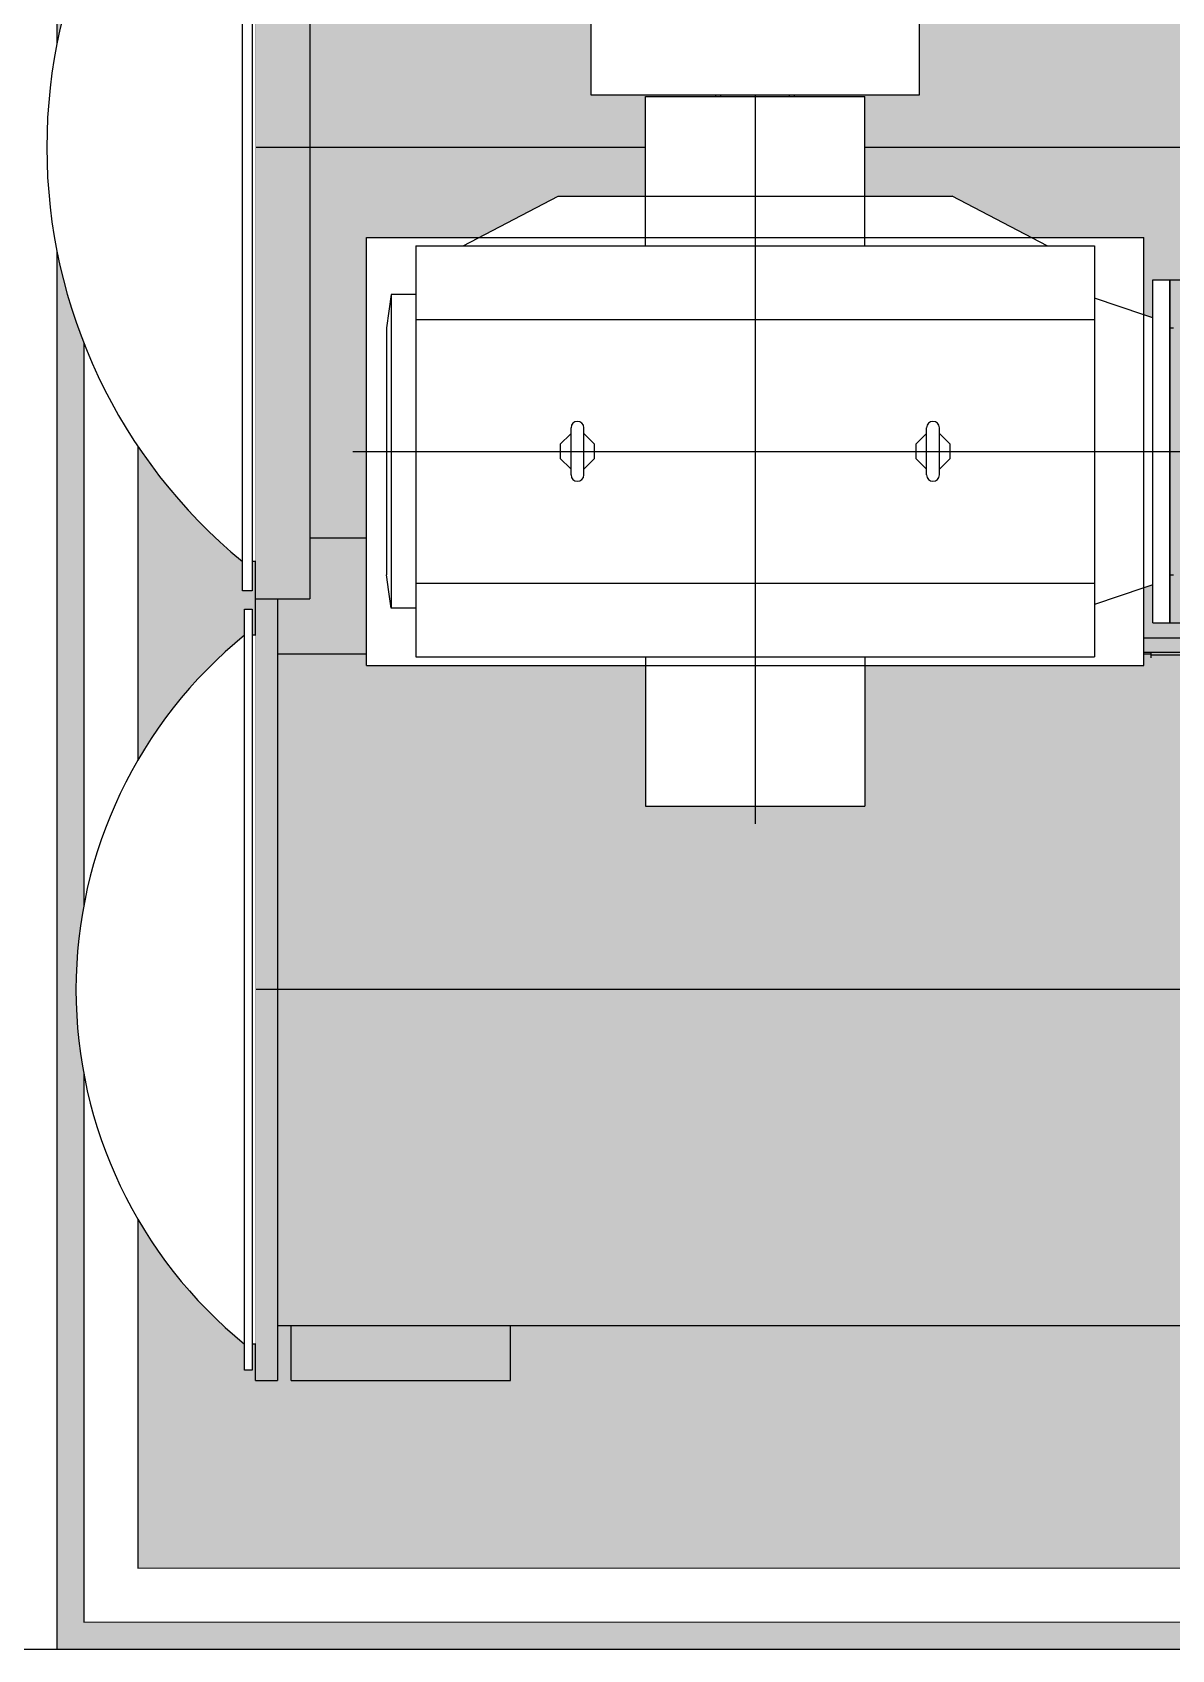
# Model space of a CAD drawing. Header units: millimetres. Extents: x -18489 to 17339, y -1599 to 10961.
# Drawn here: x -17052.7 to -16841.8, y 1367.4 to 1666.7 of the extents above; entities that cross this region are included whole.
import ezdxf

# ---------------------------------------------------------------- set-up
doc = ezdxf.new("R2010")
doc.units = ezdxf.units.MM
for name, color, linetype in [('188K-SM-03-F10-MECH-EQ-Y2257103$0$0 Xref', 8, 'Continuous'), ('188K-SM-03-F10-MECH-EQ-Y2257103$0$M-EQU-FOUNDATION', 8, 'Continuous'), ('188K-SM-03-F10-MECH-EQ-Y2257103$0$Micron CUP L10 HVAC EQU$0$M-MECH-EQU', 136, 'Continuous'), ('188K-SM-03-F10-MECH-EQ-Y2257103$0$Micron CUP L10 HVAC EQU$0$M-PHASE1 AREA', 252, 'Continuous'), ('X-CUB3-L10$0$WALL-DR', 8, 'Continuous')]:
    doc.layers.add(name, color=color, linetype=linetype)
pattern_1 = [(50, (4473.52, 709.2), (54.6554, -4.78173), [5.715, -62.865]), (355, (4473.52, 709.2), (-10.57303, 57.31705), [4.572, -50.29218]), (100.45144, (4478.076, 708.8), (44.08237, 52.53533), [4.857, -53.42707]), (46.1842, (4473.52, 724.44), (81.32371, -12.6127), [8.5725, -94.2975]), (96.63556, (4480.3, 723.39), (71.22124, 74.22784), [7.2855, -80.14068]), (351.18415, (4473.52, 724.44), (71.22124, 74.22784), [6.858, -75.43792]), (21, (4481.14, 720.63), (45.48432, -30.67956), [5.715, -62.865]), (326, (4481.14, 720.63), (18.54061, 55.25639), [4.572, -50.292]), (71.45144, (4484.93, 718.07), (64.02493, 24.57683), [4.857, -53.42698]), (37.5, (4473.521, 709.2), (0.926581, 25.366512), [0, -49.6824, 0, -51.054, 0, -50.4825]), (7.5, (4473.52, 709.2), (20.0459, 30.054172), [0, -29.1084, 0, -48.5394, 0, -19.2405]), (327.5, (4456.529, 709.2), (40.677179, -1.718623), [0, -19.05, 0, -59.436, 0, -78.867]), (317.5, (4448.91, 709.2), (44.438754, 7.62795), [0, -24.765, 0, -39.4716, 0, -56.007])]

# ---------------------------------------------------------------- blocks, each defined once
blk = doc.blocks.new('188K-SM-03-F10-MECH-EQ-Y2257103$0$Micron CUP L10 HVAC EQU$0$A$C0c53ceb0')
at = {"layer": '188K-SM-03-F10-MECH-EQ-Y2257103$0$Micron CUP L10 HVAC EQU$0$M-PHASE1 AREA'}
for p, q in [((-8682.32714, 4997.76684), (-8682.32714, 8115.48251)), ((-8581.63321, 8115.48251), (-8581.63321, 6444.24307)), ((-3683.5878, 7279.86279), (-8809.19869, 7279.86279)), ((-8030.31399, 7123.42271), (-7780.57708, 7123.42271)), ((-8030.31399, 7123.42271), (-8030.31399, 6564.68856)), ((-8030.31399, 7121.31248), (-7780.57708, 7121.31248)), ((-7780.57708, 7123.42271), (-7780.57708, 6564.68856)), ((-6989.57635, 7034.57918), (-6803.33654, 7034.57918)), ((-6989.57635, 7034.57918), (-6989.57635, 6400.24741)), ((-8581.63321, 6557.0742), (-6989.57635, 6557.0742)), ((-8030.31399, 6564.68856), (-7780.57708, 6564.68856)), ((-6989.57635, 6507.80826), (-7136.33075, 6507.80826)), ((-7136.33075, 6507.80826), (-7136.33075, 6501.46495)), ((-6989.57635, 6501.46495), (-7136.33075, 6501.46495)), ((-7136.33075, 6501.46495), (-7128.4016, 6496.88705)), ((-6989.57635, 6496.88705), (-7128.4016, 6496.88705)), ((-7128.4016, 6496.88705), (-7128.4016, 6493.71595)), ((-7129.98743, 6493.71595), (-7136.33075, 6490.05363)), ((-6989.57635, 6490.05363), (-7136.33075, 6490.05363)), ((-7136.33075, 6490.05363), (-7136.33075, 6371.86921)), ((-6989.57635, 6493.71595), (-7129.98743, 6493.71595)), ((-8682.32714, 6444.24307), (-8581.63321, 6444.24307)), ((-8641.7319, 6444.24307), (-8641.7319, 4997.76684)), ((-6989.57635, 6400.24741), (-6803.33654, 6400.24741)), ((-6923.66179, 6371.86921), (-7254.53123, 6371.86921)), ((-7254.53123, 6344.91011), (-7254.53123, 6371.86921)), ((-8641.7319, 6342.65009), (-7024.57348, 6342.65009)), ((-6919.99015, 6344.91011), (-7254.53123, 6344.91011)), ((-7136.33075, 6344.91011), (-7136.33075, 6342.65009)), ((-7024.57348, 6335.17667), (-7024.57348, 6344.91011)), ((-6919.99015, 6340.13212), (-7024.57348, 6340.13212)), ((-3683.5878, 5721.00495), (-8809.19869, 5721.00495)), ((-8641.7319, 5099.35982), (-3851.0546, 5099.35982)), ((-8616.35759, 4997.76684), (-8616.35759, 5099.35982)), ((-8210.36858, 4997.76684), (-8210.36858, 5099.35982)), ((-8682.32714, 4997.76684), (-8641.7319, 4997.76684)), ((-8616.35759, 4997.76684), (-8210.36858, 4997.76684))]:
    blk.add_line(p, q, dxfattribs=at)
for points in [[(-8706.66169, 8046.33813), (-8719.94116, 8035.22851), (-8733.02471, 8023.88882), (-8745.90837, 8012.32251), (-8758.58821, 8000.53312), (-8771.06036, 7988.52423), (-8783.32103, 7976.2995), (-8795.36648, 7963.86265), (-8807.19304, 7951.21747), (-8818.79712, 7938.36782), (-8830.17516, 7925.31761), (-8841.32372, 7912.07081), (-8852.23939, 7898.63146), (-8862.91885, 7885.00365), (-8873.35885, 7871.19153), (-8883.5562, 7857.19931), (-8893.5078, 7843.03126), (-8903.21061, 7828.69169), (-8912.66169, 7814.18496), (-8921.85816, 7799.5155), (-8930.7972, 7784.68777), (-8939.4761, 7769.70629), (-8947.89222, 7754.57562), (-8956.04299, 7739.30038), (-8963.92593, 7723.88522), (-8971.53864, 7708.33482), (-8978.87879, 7692.65394), (-8985.94416, 7676.84734), (-8992.73259, 7660.91984), (-8999.24201, 7644.87629), (-9005.47045, 7628.72158), (-9011.41599, 7612.46062), (-9017.07684, 7596.09839), (-9022.45126, 7579.63984), (-9027.53763, 7563.09001), (-9032.33438, 7546.45393), (-9036.84007, 7529.73667), (-9041.05331, 7512.94332), (-9044.97282, 7496.07899), (-9048.59742, 7479.14883), (-9051.92599, 7462.15799), (-9054.95753, 7445.11165), (-9057.6911, 7428.01499), (-9060.12588, 7410.87323), (-9062.26112, 7393.69159), (-9064.09618, 7376.4753), (-9065.63049, 7359.22961), (-9066.86359, 7341.95976), (-9067.7951, 7324.67103), (-9068.42474, 7307.36867), (-9068.75231, 7290.05796), (-9068.77772, 7272.74416), (-9068.50096, 7255.43257), (-9067.92212, 7238.12843), (-9067.04136, 7220.83704), (-9065.85896, 7203.56365), (-9064.37528, 7186.31353), (-9062.59077, 7169.09192), (-9060.50597, 7151.90409), (-9058.12152, 7134.75526), (-9055.43814, 7117.65065), (-9052.45666, 7100.59548), (-9049.17798, 7083.59494), (-9045.60309, 7066.65422), (-9041.7331, 7049.77846), (-9037.56917, 7032.97281), (-9033.11258, 7016.24239), (-9028.36468, 6999.59231), (-9023.32691, 6983.02761), (-9018.00083, 6966.55337), (-9012.38803, 6950.17458), (-9006.49025, 6933.89625), (-9000.30926, 6917.72332), (-8993.84696, 6901.66073), (-8987.10532, 6885.71337), (-8980.08638, 6869.8861), (-8972.79228, 6854.18374), (-8965.22526, 6838.61106), (-8957.3876, 6823.17283), (-8949.2817, 6807.87372), (-8940.91004, 6792.71842), (-8932.27515, 6777.71153), (-8923.37967, 6762.85763), (-8914.22631, 6748.16123), (-8904.81785, 6733.62682), (-8895.15717, 6719.25883), (-8885.2472, 6705.06162), (-8875.09097, 6691.03954), (-8864.69156, 6677.19683), (-8854.05215, 6663.53773), (-8843.17598, 6650.0664), (-8832.06635, 6636.78693), (-8820.72666, 6623.70337), (-8809.16036, 6610.81971), (-8797.37096, 6598.13988), (-8785.36207, 6585.66772), (-8773.13734, 6573.40705), (-8760.70049, 6561.3616), (-8748.05532, 6549.53504), (-8735.20567, 6537.93097), (-8722.15545, 6526.55292), (-8708.90865, 6515.40436), (-8706.66169, 6513.55211), (-8706.66169, 6459.26377), (-8688.6713, 6459.26377), (-8688.6713, 6513.55211), (-8682.32772, 6513.55211), (-8682.32772, 8046.33813), (-8688.6713, 8046.33813), (-8688.6713, 8100.62647), (-8706.66169, 8100.62647)], [(-7038.0419, 6321.3214), (-7554.40914, 6321.3214), (-7554.40914, 6060.60035), (-7960.39812, 6060.60035), (-7960.39812, 6321.3214), (-8476.76535, 6321.3214), (-8476.76535, 7113.5074), (-8268.57132, 7113.5074), (-8122.15935, 7190.01095), (-7960.39812, 7190.01095), (-7960.39812, 7374.22845), (-7554.40914, 7374.22845), (-7554.40914, 7190.01095), (-7413.8726, 7190.01095), (-7392.6479, 7190.01095), (-7246.23594, 7113.5074), (-7038.0419, 7113.5074), (-7038.0419, 6970.30655), (-7021.29485, 6964.69016), (-7021.29485, 7034.59329), (-6989.57697, 7034.59329), (-6989.57697, 6400.23551), (-7021.29485, 6400.23551), (-7021.29485, 6470.13864), (-7038.0419, 6464.52225)], [(-8702.65255, 6377.12078), (-8714.02211, 6367.71178), (-8725.22574, 6358.10579), (-8736.26002, 6348.30574), (-8747.12157, 6338.3146), (-8757.80711, 6328.13542), (-8768.31336, 6317.77131), (-8778.63714, 6307.22541), (-8788.77529, 6296.50095), (-8798.72474, 6285.60118), (-8808.48244, 6274.52943), (-8818.04542, 6263.28908), (-8827.41078, 6251.88353), (-8836.57565, 6240.31628), (-8845.53726, 6228.59084), (-8854.29286, 6216.71078), (-8862.83979, 6204.67973), (-8871.17545, 6192.50135), (-8879.2973, 6180.17934), (-8887.20286, 6167.71746), (-8894.88973, 6155.11951), (-8902.35556, 6142.38933), (-8909.59809, 6129.53078), (-8916.6151, 6116.5478), (-8923.40445, 6103.44433), (-8929.96409, 6090.22436), (-8936.292, 6076.89193), (-8942.38627, 6063.45109), (-8948.24503, 6049.90593), (-8953.86651, 6036.2606), (-8959.24899, 6022.51923), (-8964.39083, 6008.68601), (-8969.29046, 5994.76517), (-8973.94639, 5980.76093), (-8978.35721, 5966.67757), (-8982.52156, 5952.51938), (-8986.43819, 5938.29067), (-8990.10589, 5923.99576), (-8993.52356, 5909.63903), (-8996.69015, 5895.22483), (-8999.60469, 5880.75757), (-9002.2663, 5866.24164), (-9004.67416, 5851.68147), (-9006.82755, 5837.0815), (-9008.72581, 5822.44617), (-9010.36835, 5807.77994), (-9011.75469, 5793.08728), (-9012.88439, 5778.37265), (-9013.75711, 5763.64056), (-9014.37259, 5748.89548), (-9014.73064, 5734.1419), (-9014.83115, 5719.38432), (-9014.67408, 5704.62723), (-9014.2595, 5689.87513), (-9013.58752, 5675.13251), (-9012.65835, 5660.40387), (-9011.47226, 5645.69369), (-9010.02964, 5631.00644), (-9008.3309, 5616.34661), (-9006.37657, 5601.71866), (-9004.16725, 5587.12705), (-9001.7036, 5572.57622), (-8998.98639, 5558.0706), (-8996.01642, 5543.61461), (-8992.79462, 5529.21265), (-8989.32196, 5514.86912), (-8985.59951, 5500.58838), (-8981.62838, 5486.37478), (-8977.4098, 5472.23265), (-8972.94504, 5458.16629), (-8968.23548, 5444.18001), (-8963.28254, 5430.27804), (-8958.08773, 5416.46463), (-8952.65263, 5402.74399), (-8946.9789, 5389.12029), (-8941.06827, 5375.59769), (-8934.92254, 5362.1803), (-8928.54358, 5348.87222), (-8921.93333, 5335.67749), (-8915.09381, 5322.60013), (-8908.0271, 5309.64413), (-8900.73535, 5296.81344), (-8893.22079, 5284.11196), (-8885.4857, 5271.54356), (-8877.53244, 5259.11207), (-8869.36343, 5246.82127), (-8860.98116, 5234.67492), (-8852.38819, 5222.67671), (-8843.58712, 5210.8303), (-8834.58065, 5199.13928), (-8825.37151, 5187.60724), (-8815.96252, 5176.23767), (-8806.35653, 5165.03404), (-8796.55647, 5153.99977), (-8786.56533, 5143.13821), (-8776.38616, 5132.45268), (-8766.02204, 5121.94642), (-8755.47615, 5111.62264), (-8744.75168, 5101.48449), (-8733.85191, 5091.53505), (-8722.78017, 5081.77735), (-8711.53981, 5072.21436), (-8702.65255, 5064.88827), (-8702.65255, 5016.71514), (-8688.6713, 5016.71514), (-8688.6713, 5064.88827), (-8682.32772, 5064.88827), (-8682.32772, 6377.12078), (-8688.6713, 6377.12078), (-8688.6713, 6425.29391), (-8702.65255, 6425.29391)]]:
    blk.add_wipeout(points).dxf.layer = '188K-SM-03-F10-MECH-EQ-Y2257103$0$Micron CUP L10 HVAC EQU$0$M-PHASE1 AREA'
for p, q in [((-8706.66169, 6459.26377), (-8706.66169, 8100.62647)), ((-8688.6713, 8100.62647), (-8688.6713, 6459.26377)), ((-7757.40363, 7407.08818), (-7757.40363, 6027.74062)), ((-7960.39812, 7098.02907), (-7960.39812, 7374.22845)), ((-7960.39812, 7374.22845), (-7554.40914, 7374.22845)), ((-7830.35477, 7377.40024), (-7684.45248, 7377.40024)), ((-7830.35477, 7374.22845), (-7830.35477, 7377.40024)), ((-7820.8394, 7374.22845), (-7820.8394, 7377.40024)), ((-7693.96785, 7374.22845), (-7693.96785, 7377.40024)), ((-7684.45248, 7374.22845), (-7684.45248, 7377.40024)), ((-7554.40914, 7098.02907), (-7554.40914, 7374.22845)), ((-8298.19364, 7098.02907), (-8122.15935, 7190.01095)), ((-8122.15935, 7190.01095), (-7960.39812, 7190.01095)), ((-7960.39812, 7190.01095), (-7554.40914, 7190.01095)), ((-7554.40914, 7190.01095), (-7392.6479, 7190.01095)), ((-7216.61362, 7098.02907), (-7392.6479, 7190.01095)), ((-8476.76535, 6321.3214), (-8476.76535, 7113.5074)), ((-8476.76535, 7113.5074), (-7038.0419, 7113.5074)), ((-8385.41783, 7098.02907), (-8385.41783, 6336.79973)), ((-8385.41783, 7098.02907), (-7129.38942, 7098.02907)), ((-7129.38942, 7098.02907), (-7129.38942, 6336.79973)), ((-7038.0419, 6321.3214), (-7038.0419, 7113.5074)), ((-8431.09159, 7007.63309), (-8440.22634, 6945.7832)), ((-8431.09159, 7007.63309), (-8431.09159, 6427.19571)), ((-8385.41783, 7007.63309), (-8431.09159, 7007.63309)), ((-7021.29485, 6400.23551), (-7021.29485, 7034.59329)), ((-7021.29485, 7034.59329), (-6989.57697, 7034.59329)), ((-6989.57697, 6400.23551), (-6989.57697, 7034.59329)), ((-7038.0419, 6970.30655), (-7129.38942, 7000.94137)), ((-8440.22634, 6945.7832), (-8440.22634, 6489.0456)), ((-8385.41783, 6961.64215), (-7129.38942, 6961.64215)), ((-7021.29485, 6964.69016), (-7038.0419, 6970.30655)), ((-6989.57697, 6945.7832), (-6983.23339, 6945.7832)), ((-8098.37093, 6673.8023), (-8098.37093, 6761.0265)), ((-8074.58252, 6673.8023), (-8074.58252, 6761.0265)), ((-7440.22473, 6673.8023), (-7440.22473, 6761.0265)), ((-7416.43632, 6673.8023), (-7416.43632, 6761.0265)), ((-8502.13966, 6717.4144), (-6856.36183, 6717.4144)), ((-8074.58252, 6685.69651), (-8073.33875, 6685.69651)), ((-7416.43632, 6685.69651), (-7415.19255, 6685.69651)), ((-8682.32772, 6513.55211), (-8688.6713, 6513.55211)), ((-8435.56808, 6457.50533), (-8440.22634, 6489.0456)), ((-8385.41783, 6473.18665), (-7129.38942, 6473.18665)), ((-7021.29485, 6470.13864), (-7038.0419, 6464.52225)), ((-6989.57697, 6489.0456), (-6983.23339, 6489.0456)), ((-8688.6713, 6459.26377), (-8706.66169, 6459.26377)), ((-8431.09157, 6427.19571), (-8435.56808, 6457.50533)), ((-7038.0419, 6464.52225), (-7129.38942, 6433.88743)), ((-8702.65255, 5016.71514), (-8702.65255, 6425.29391)), ((-8702.65255, 6425.29391), (-8688.6713, 6425.29391)), ((-8688.6713, 6425.29391), (-8688.6713, 5016.71514)), ((-8385.41783, 6427.19571), (-8431.09159, 6427.19571)), ((-8682.32772, 6377.12078), (-8688.6713, 6377.12078)), ((-7021.29485, 6400.23551), (-6989.57697, 6400.23551)), ((-8476.76535, 6321.3214), (-7038.0419, 6321.3214)), ((-8385.41783, 6336.79973), (-7129.38942, 6336.79973)), ((-7960.39812, 6336.79973), (-7960.39812, 6060.60035)), ((-7554.40914, 6336.79973), (-7554.40914, 6060.60035)), ((-7960.39812, 6060.60035), (-7554.40914, 6060.60035)), ((-8682.32772, 5064.88827), (-8688.6713, 5064.88827)), ((-8688.6713, 5016.71514), (-8702.65255, 5016.71514))]:
    blk.add_line(p, q, dxfattribs=at)
at = {"layer": '188K-SM-03-F10-MECH-EQ-Y2257103$0$Micron CUP L10 HVAC EQU$0$M-PHASE1 AREA', "flags": 128}
for points in [[(-8098.37093, 6749.13229), (-8099.61471, 6749.13229), (-8118.19462, 6730.55238), (-8118.19462, 6704.27642), (-8099.61471, 6685.69651), (-8098.37093, 6685.69651)], [(-8073.33875, 6685.69651), (-8054.75884, 6704.27642), (-8054.75884, 6730.55238), (-8073.33875, 6749.13229), (-8074.58252, 6749.13229)], [(-7440.22473, 6749.13229), (-7441.46851, 6749.13229), (-7460.04842, 6730.55238), (-7460.04842, 6704.27642), (-7441.46851, 6685.69651), (-7440.22473, 6685.69651)], [(-7415.19255, 6685.69651), (-7396.61264, 6704.27642), (-7396.61264, 6730.55238), (-7415.19255, 6749.13229), (-7416.43632, 6749.13229)]]:
    blk.add_lwpolyline(points, dxfattribs=at)
at = {"layer": '188K-SM-03-F10-MECH-EQ-Y2257103$0$Micron CUP L10 HVAC EQU$0$M-PHASE1 AREA'}
for centre, radius, start, end in [((-8076.78296, 7279.94512), 992.02089, 129.41590656, 230.58409344), ((-8086.47673, 6761.0265), 11.89421, 0, 180), ((-7428.33053, 6761.0265), 11.89421, 0, 180), ((-8086.47673, 6673.8023), 11.89421, 180, 0), ((-7428.33053, 6673.8023), 11.89421, 180, 0), ((-8169.25526, 5721.00452), 845.57744, 129.10978441, 230.89021559)]:
    blk.add_arc(centre, radius, start, end, dxfattribs=at)
blk.add_wipeout([(-7452.91189, 7783.38922), (-8061.89536, 7783.38922), (-8061.89536, 7377.40024), (-7452.91189, 7377.40024)]).dxf.layer = '188K-SM-03-F10-MECH-EQ-Y2257103$0$Micron CUP L10 HVAC EQU$0$M-PHASE1 AREA'
for p, q in [((-8061.89536, 7783.38922), (-8061.89536, 7377.40024)), ((-7452.91189, 7377.40024), (-7452.91189, 7783.38922)), ((-8061.89536, 7377.40024), (-7452.91189, 7377.40024))]:
    blk.add_line(p, q, dxfattribs=at)
blk = doc.blocks.new('188K-SM-03-F10-MECH-EQ-Y2257103$0$Micron CUP L10 HVAC EQU')
at = {"layer": '188K-SM-03-F10-MECH-EQ-Y2257103$0$Micron CUP L10 HVAC EQU$0$M-MECH-EQU'}
blk.add_blockref('188K-SM-03-F10-MECH-EQ-Y2257103$0$Micron CUP L10 HVAC EQU$0$A$C0c53ceb0', (-206166.7, 2082.2), dxfattribs=at)
blk = doc.blocks.new('188K-SM-03-F10-MECH-EQ-Y2257103')
at = {"layer": '188K-SM-03-F10-MECH-EQ-Y2257103$0$M-EQU-FOUNDATION'}
h = blk.add_hatch(dxfattribs=at)
h.set_pattern_fill('AR-CONC', color=256, scale=0.3)
h.set_pattern_definition(pattern_1)
h.paths.add_polyline_path([(-17043.15, 4192.46), (-16393.15, 4192.46), (-16393.15, 1372.46), (-17043.15, 1372.46)], flags=16)
h.paths.add_polyline_path([(-17048.15, 4197.46), (-16388.15, 4197.46), (-16388.15, 1367.46), (-17048.15, 1367.46)])
h = blk.add_hatch(dxfattribs=at)
h.set_pattern_fill('AR-CONC', color=256, scale=0.3)
h.set_pattern_definition(pattern_1)
h.paths.add_polyline_path([(-17033.15, 4182.46), (-16403.15, 4182.46), (-16403.15, 1382.46), (-17033.15, 1382.46)])
at = {"layer": '188K-SM-03-F10-MECH-EQ-Y2257103$0$M-EQU-FOUNDATION', "const_width": 0.2}
for points in [[(-17048.15, 4197.46), (-16388.15, 4197.46), (-16388.15, 1367.46), (-17048.15, 1367.46)], [(-17043.15, 4192.46), (-16393.15, 4192.46), (-16393.15, 1372.46), (-17043.15, 1372.46)], [(-17033.15, 4182.46), (-16403.15, 4182.46), (-16403.15, 1382.46), (-17033.15, 1382.46)]]:
    blk.add_lwpolyline(points, close=True, dxfattribs=at)
at = {"layer": '188K-SM-03-F10-MECH-EQ-Y2257103$0$0 Xref', "xscale": 0.1, "yscale": 0.1, "zscale": 0.1}
blk.add_blockref('188K-SM-03-F10-MECH-EQ-Y2257103$0$Micron CUP L10 HVAC EQU', (4473.52, 709.2), dxfattribs=at)
blk = doc.blocks.new('X-CUB3-L10')
at = {"layer": 'X-CUB3-L10$0$WALL-DR'}
blk.add_line((-17323.15, 1367.46), (-16158.15, 1367.46), dxfattribs=at)

msp = doc.modelspace()

# ---------------------------------------------------------------- block references
msp.add_blockref('188K-SM-03-F10-MECH-EQ-Y2257103', (0, 0))

# ---------------------------------------------------------------- next in the draw order: block references
msp.add_blockref('X-CUB3-L10', (0, 0))

doc.saveas('drawing.dxf')
